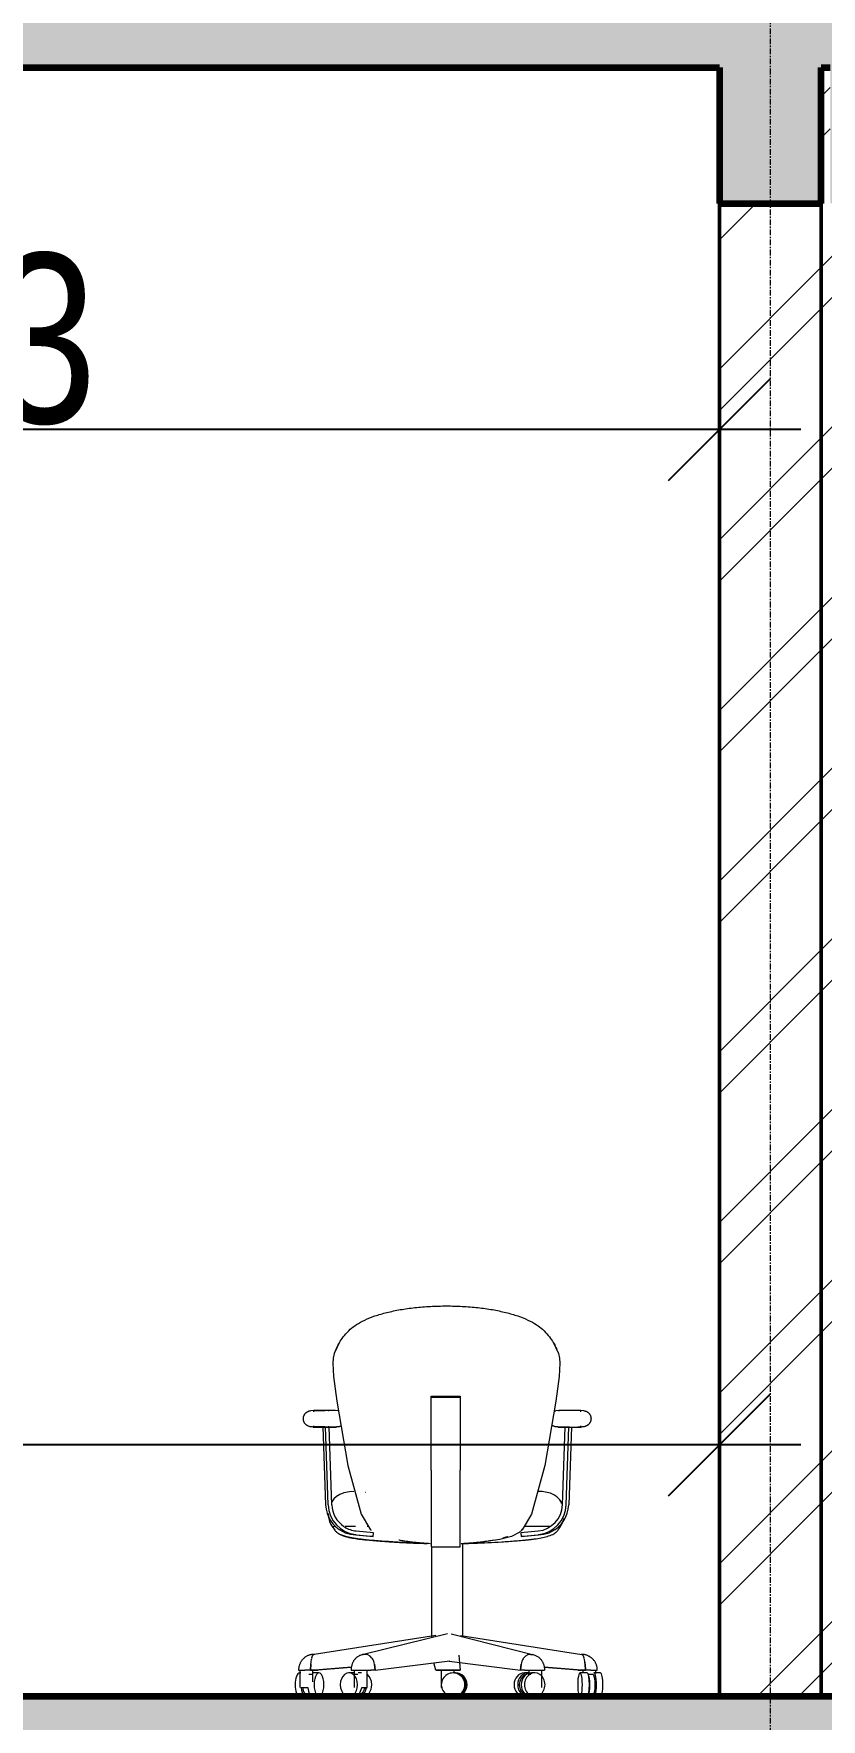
# Model space of a CAD drawing. Header units: millimetres. Extents: x -35190 to 411743, y -233114 to 23872.
# Drawn here: x 79703 to 81443, y -216586 to -212861 of the extents above; entities that cross this region are included whole.
import ezdxf

# ---------------------------------------------------------------- set-up
doc = ezdxf.new("R2010")
doc.units = ezdxf.units.MM
doc.linetypes.add('Centre', pattern=[31.75, 6.35, -4.7625, 15.875, -4.7625])
doc.linetypes.add('Grid Line', pattern=[22.225, 12.7, -3.175, 3.175, -3.175])
for name, color, linetype, lineweight in [('A-ANNO-DIMS', 211, 'Continuous', 9), ('A-DETL-GENF', 92, 'Continuous', 18), ('A-DETL-THIN', 151, 'Continuous', 18), ('A-FLOR-LEVL', 51, 'Continuous', 18), ('A-WALL', 113, 'Continuous', 18), ('A-WALL-PATT', 111, 'Continuous', 18), ('G-IMPT', 8, 'Continuous', 18), ('I-FURN', 30, 'Continuous', 18), ('S-GRID', 1, 'Continuous', 9)]:
    doc.layers.add(name, color=color, linetype=linetype, lineweight=lineweight)
doc.styles.add('Arial_3', font='arial.ttf', dxfattribs={"width": 0.8, "height": 375})
doc.dimstyles.new('main_4_5mm', dxfattribs={"dimscale": 304.8, "dimtxt": 382.597275, "dimasz": 0.738189, "dimexe": 0.590551, "dimexo": 0.0625, "dimgap": 0.024606, "dimtad": 1, "dimdec": 0, "dimzin": 0, "dimdsep": 46, "dimtxsty": 'Arial_3', "dimblk1": 'OBLIQUE', "dimblk2": 'OBLIQUE', "dimsah": 1, "dimcen": 0.09, "dimdle": 0.590551, "dimazin": 0, "dimtfac": 1, "dimtdec": 4, "dimtix": 1, "dimtmove": 0, "dimatfit": 3, "dimfxl": 0.590551, "dimfxlon": 1, "dimtvp": 1, "dimtolj": 1, "dimtzin": 0, "dimarcsym": 2})
pattern_1 = [(45, (95014.18, -213760.84), (-188.5854, 188.5854), []), (45, (95014.18, -213475.09), (-188.5854, 188.5854), [])]

# ---------------------------------------------------------------- blocks, each defined once
blk = doc.blocks.new('Steelcase Turnstone - A La Carte - Seating - Task Chair - Modified Round Back-554149-Section 3')
at = {"layer": 'G-IMPT'}
for p in [(-1237.6, 4568.9), (-1238.2, 4568.4)]:
    blk.add_line(p, (-1238.6, 4568), dxfattribs=at)
at = {"layer": 'G-IMPT', "flags": 128}
for points in [[(-1640.6, 4982.8), (-1652.1, 4958.1), (-1654.3, 4948), (-1655.2, 4936.8), (-1653.6, 4907.6), (-1646.4, 4853.1), (-1622.2, 4710.4), (-1592.4, 4603.3), (-1571.8, 4568.2), (-1570.3, 4568)], [(-1168.3, 4982.8), (-1156.8, 4958.1), (-1154.6, 4948), (-1153.7, 4936.8), (-1155.3, 4907.6), (-1162.5, 4853.1), (-1186.7, 4710.4), (-1216.5, 4603.3), (-1237.1, 4568.2), (-1243.9, 4562.4), (-1260.4, 4553.9), (-1286.1, 4546.7), (-1325.1, 4541.2), (-1346.8, 4539.2)]]:
    blk.add_lwpolyline(points, dxfattribs=at)
at = {"layer": 'G-IMPT'}
for points, knots in [([(-1616.7, 5011.6), (-1613, 5015.2), (-1603.9, 5022.3), (-1585.4, 5032.2), (-1562.8, 5041.2), (-1536.4, 5049), (-1506.7, 5055.3), (-1463.5, 5061.4), (-1416.3, 5063.8), (-1369.1, 5062.6), (-1334.6, 5059.8), (-1302.2, 5055.3), (-1272.5, 5049), (-1246.1, 5041.2), (-1223.5, 5032.2), (-1205, 5022.3), (-1195.9, 5015.2), (-1192.2, 5011.6)], [0, 0, 0, 0, 0.0625, 0.125, 0.1875, 0.25, 0.3125, 0.375, 0.5, 0.5625, 0.625, 0.6875, 0.75, 0.8125, 0.875, 0.9375, 1, 1, 1, 1]), ([(-1616.7, 5011.6), (-1613, 5015.2), (-1603.9, 5022.3), (-1585.4, 5032.2), (-1562.8, 5041.2), (-1536.4, 5049), (-1506.7, 5055.3), (-1474.3, 5059.8), (-1439.8, 5062.6), (-1404.5, 5063.5), (-1369.1, 5062.6), (-1334.6, 5059.8), (-1302.2, 5055.3), (-1272.5, 5049), (-1246.1, 5041.2), (-1215.9, 5029.2), (-1199.6, 5018.8), (-1192.2, 5011.6)], [0, 0, 0, 0, 0.0625, 0.125, 0.1875, 0.25, 0.3125, 0.375, 0.4375, 0.5, 0.5625, 0.625, 0.6875, 0.75, 0.8125, 0.875, 1, 1, 1, 1]), ([(-1649.4, 4963.8), (-1648.8, 4965.5), (-1647.6, 4968.9), (-1644.5, 4976), (-1639.3, 4985.4), (-1630.2, 4997.7), (-1621.7, 5006.8), (-1616.7, 5011.6)], [0.8333333, 0.8333333, 0.8333333, 0.8333333, 0.8541667, 0.875, 0.9166667, 0.9583333, 1, 1, 1, 1]), ([(-1440.3, 4537.8), (-1443, 4537.9), (-1450.1, 4538.3), (-1460.2, 4539), (-1468.3, 4539.8), (-1474.3, 4540.4), (-1478.6, 4540.9), (-1482.2, 4541.3), (-1485.1, 4541.7), (-1488.2, 4542.1), (-1492.2, 4542.6), (-1497.1, 4543.4), (-1502.8, 4544.3), (-1506.9, 4545.1), (-1509.1, 4545.5), (-1509.4, 4545.5)], [0.5433549, 0.5433549, 0.5433549, 0.5433549, 0.5535714, 0.5714286, 0.5892857, 0.6071429, 0.625, 0.6339286, 0.6428571, 0.6517857, 0.6607143, 0.6785714, 0.6964286, 0.7142857, 0.7177775, 0.7177775, 0.7177775, 0.7177775]), ([(-1440.3, 4537.8), (-1443, 4537.9), (-1450.1, 4538.3), (-1460.2, 4539), (-1468.3, 4539.8), (-1474.3, 4540.4), (-1478.6, 4540.9), (-1482.2, 4541.3), (-1485.1, 4541.7), (-1488.2, 4542.1), (-1492.2, 4542.6), (-1497.1, 4543.4), (-1502.8, 4544.3), (-1506.9, 4545.1), (-1509.1, 4545.5), (-1509.4, 4545.5)], [0.5433549, 0.5433549, 0.5433549, 0.5433549, 0.5535714, 0.5714286, 0.5892857, 0.6071429, 0.625, 0.6339286, 0.6428571, 0.6517857, 0.6607143, 0.6785714, 0.6964286, 0.7142857, 0.7177775, 0.7177775, 0.7177775, 0.7177775]), ([(-1300.5, 4545.3), (-1302.4, 4545), (-1306.1, 4544.3), (-1311.8, 4543.4), (-1316.8, 4542.6), (-1320.7, 4542.1), (-1323.8, 4541.7), (-1326.8, 4541.3), (-1330.3, 4540.9), (-1334.6, 4540.4), (-1340.6, 4539.8), (-1348.7, 4539), (-1359.5, 4538.2), (-1367.7, 4537.8), (-1371.4, 4537.6)], [0.2857143, 0.2857143, 0.2857143, 0.2857143, 0.3035714, 0.3214286, 0.3392857, 0.3482143, 0.3571429, 0.3660714, 0.375, 0.3928571, 0.4107143, 0.4285714, 0.4464286, 0.4601482, 0.4601482, 0.4601482, 0.4601482]), ([(-1300.5, 4545.3), (-1302.4, 4545), (-1306.1, 4544.3), (-1311.8, 4543.4), (-1316.8, 4542.6), (-1320.7, 4542.1), (-1323.8, 4541.7), (-1326.8, 4541.3), (-1330.3, 4540.9), (-1334.6, 4540.4), (-1340.6, 4539.8), (-1348.7, 4539), (-1359.5, 4538.2), (-1367.7, 4537.8), (-1371.4, 4537.6)], [0.2857143, 0.2857143, 0.2857143, 0.2857143, 0.3035714, 0.3214286, 0.3392857, 0.3482143, 0.3571429, 0.3660714, 0.375, 0.3928571, 0.4107143, 0.4285714, 0.4464286, 0.4601482, 0.4601482, 0.4601482, 0.4601482]), ([(-1268.6, 4553.2), (-1269.3, 4553), (-1273, 4551.8), (-1276.8, 4550.8), (-1280, 4549.9)], [0.16905455, 0.16905455, 0.16905455, 0.16905455, 0.17857143, 0.21428571, 0.21428571, 0.21428571, 0.21428571]), ([(-1268.6, 4553.2), (-1269.3, 4553), (-1273, 4551.8), (-1276.8, 4550.8), (-1280, 4549.9)], [0.16905455, 0.16905455, 0.16905455, 0.16905455, 0.17857143, 0.21428571, 0.21428571, 0.21428571, 0.21428571])]:
    blk.add_open_spline(points, degree=3, knots=knots, dxfattribs=at)
for points in [[(-1649.4, 4963.8), (-1648.3, 4967.2), (-1645.6, 4974.1), (-1639.3, 4985.4), (-1630.2, 4997.7), (-1621.7, 5006.8), (-1616.7, 5011.6)], [(-1192.2, 5011.6), (-1187.2, 5006.8), (-1178.8, 4997.7), (-1169.6, 4985.4), (-1163.4, 4974.1), (-1160.6, 4967.2), (-1159.5, 4963.8)], [(-1192.2, 5011.6), (-1187.2, 5006.8), (-1178.8, 4997.7), (-1169.6, 4985.4), (-1163.4, 4974.1), (-1160.6, 4967.2), (-1159.5, 4963.8)], [(-1236.7, 4570), (-1237.3, 4569.2), (-1238, 4568.5), (-1238.6, 4568)], [(-1237, 4569.6), (-1237.5, 4569), (-1238.1, 4568.4), (-1238.6, 4568)]]:
    blk.add_open_spline(points, degree=3, dxfattribs=at)
blk = doc.blocks.new('Steelcase Turnstone - A La Carte - Seating - Task Chair - Seat-554147-Section 3')
at = {"layer": 'G-IMPT'}
blk.add_line((-1583.7, 4651.5), (-1583.1, 4651.5), dxfattribs=at)
at = {"layer": 'G-IMPT', "flags": 128}
for points in [[(-1608.6, 4652.9), (-1618.8, 4652.5), (-1631, 4650.3), (-1640.2, 4646.8), (-1647.3, 4642.3), (-1653.3, 4636.6), (-1657.7, 4630.4)], [(-1147.9, 4623.8), (-1149.3, 4627.2), (-1154.1, 4634.8), (-1160.1, 4641), (-1166.8, 4645.7), (-1174.4, 4649.2), (-1193.1, 4652.8), (-1200.6, 4652.8)], [(-1665.3, 4604.2), (-1664.6, 4595.4), (-1662.4, 4586.9), (-1659.5, 4580.3), (-1655.3, 4573.9), (-1655.1, 4573.6)], [(-1153.8, 4573.6), (-1148.3, 4582.5), (-1145, 4591.8), (-1144.7, 4593.7)], [(-1655.3, 4574.2), (-1655.2, 4574), (-1654, 4572), (-1651.2, 4567.9)], [(-1653.6, 4572.8), (-1653.6, 4572.8), (-1654, 4572.9), (-1654.7, 4573.2)]]:
    blk.add_lwpolyline(points, dxfattribs=at)
at = {"layer": 'G-IMPT'}
for points, knots in [([(-1649, 4575.5), (-1649.3, 4575.5), (-1651.2, 4575.5), (-1653.4, 4575.4), (-1654.9, 4575.1), (-1655.4, 4574.6), (-1655.4, 4574), (-1655, 4573.5), (-1654.7, 4573.2), (-1654.7, 4573.2), (-1654.6, 4573.2)], [0.4472916, 0.4472916, 0.4472916, 0.4472916, 0.4615385, 0.5384615, 0.5769231, 0.6153846, 0.6538462, 0.6923077, 0.7307692, 0.7692308, 0.7692308, 0.7692308, 0.7692308]), ([(-1642.2, 4559.6), (-1642.3, 4559.7), (-1642.5, 4559.9), (-1642.9, 4560.1), (-1643.2, 4560.3), (-1643.8, 4560.7), (-1644.3, 4561.1), (-1644.7, 4561.4)], [0, 0, 0, 0, 0.125, 0.25, 0.375, 0.5, 1, 1, 1, 1]), ([(-1446.9, 4538.3), (-1448.1, 4538.3), (-1454.3, 4538.5), (-1465.6, 4538.8), (-1480.9, 4539.4), (-1496.2, 4540.1), (-1508.9, 4540.8), (-1519.2, 4541.4), (-1526.8, 4541.9), (-1534.6, 4542.4), (-1545.6, 4543.1), (-1559.5, 4544.1), (-1572.5, 4545.3), (-1581.7, 4546.2), (-1587.8, 4546.9), (-1593.1, 4547.5), (-1599.3, 4548.3), (-1605.7, 4549.2), (-1610.8, 4550.1), (-1614.5, 4550.8), (-1617.2, 4551.3), (-1619.6, 4551.8), (-1622.3, 4552.4), (-1625.1, 4553.1), (-1627.4, 4553.7), (-1629.4, 4554.3), (-1631, 4554.8), (-1632.6, 4555.3), (-1634.7, 4556.1), (-1637.2, 4557.1), (-1639.9, 4558.3), (-1641.5, 4559.2), (-1642.2, 4559.6)], [0.1157042, 0.1157042, 0.1157042, 0.1157042, 0.125, 0.1666667, 0.2083333, 0.25, 0.2916667, 0.3125, 0.3333333, 0.3541667, 0.375, 0.4166667, 0.4583333, 0.4791667, 0.5, 0.5208333, 0.5416667, 0.5833333, 0.625, 0.6458333, 0.6666667, 0.6875, 0.7083333, 0.75, 0.7916667, 0.8125, 0.8333333, 0.8541667, 0.875, 0.9166667, 0.9583333, 1, 1, 1, 1]), ([(-1641.7, 4559.6), (-1640.9, 4559.2), (-1639.2, 4558.3), (-1636.6, 4557.1), (-1634.3, 4556.1), (-1632.3, 4555.4), (-1630.8, 4554.8), (-1629.3, 4554.4), (-1627.5, 4553.8), (-1625.2, 4553.2), (-1622.4, 4552.5), (-1619.7, 4551.8), (-1617.2, 4551.3), (-1614.5, 4550.7), (-1610.9, 4550), (-1605.8, 4549.2), (-1599.5, 4548.2), (-1593.2, 4547.5), (-1587.8, 4546.9), (-1581.6, 4546.3), (-1572.3, 4545.4), (-1559.2, 4544.2), (-1545.4, 4543.2), (-1534.5, 4542.4), (-1526.8, 4541.9), (-1519.2, 4541.4), (-1509, 4540.8), (-1496.3, 4540.1), (-1480.9, 4539.4), (-1465.6, 4538.8), (-1454.3, 4538.5), (-1448.1, 4538.3), (-1447, 4538.3)], [0, 0, 0, 0, 0.0416667, 0.0833333, 0.125, 0.1458333, 0.1666667, 0.1875, 0.2083333, 0.25, 0.2916667, 0.3125, 0.3333333, 0.3541667, 0.375, 0.4166667, 0.4583333, 0.4791667, 0.5, 0.5208333, 0.5416667, 0.5833333, 0.625, 0.6458333, 0.6666667, 0.6875, 0.7083333, 0.75, 0.7916667, 0.8333333, 0.875, 0.8842665, 0.8842665, 0.8842665, 0.8842665]), ([(-1605, 4575.4), (-1606.2, 4575.4), (-1611.5, 4575.4), (-1620.2, 4575.5), (-1626.2, 4575.5), (-1629.1, 4575.5)], [0.0554914, 0.0554914, 0.0554914, 0.0554914, 0.0769231, 0.1538462, 0.2307692, 0.2307692, 0.2307692, 0.2307692]), ([(-1367.6, 4538.2), (-1359.5, 4538.3), (-1341.1, 4538.8), (-1312.8, 4540.1), (-1287.2, 4541.6), (-1266.9, 4542.9), (-1251.6, 4544), (-1239, 4545.1), (-1228.8, 4546.1), (-1221.2, 4546.8), (-1213.6, 4547.7), (-1203.5, 4549), (-1191.4, 4551.1), (-1178.2, 4554.6), (-1170.3, 4557.8), (-1166.7, 4559.7)], [0.1505805, 0.1505805, 0.1505805, 0.1505805, 0.25, 0.375, 0.5, 0.5625, 0.625, 0.6875, 0.71875, 0.75, 0.78125, 0.8125, 0.875, 0.9375, 1, 1, 1, 1]), ([(-1213.6, 4575.4), (-1215.4, 4575.4), (-1218.9, 4575.4), (-1224.2, 4575.4), (-1228.3, 4575.4), (-1230.7, 4575.4), (-1231.3, 4575.4)], [0, 0, 0, 0, 0.1666667, 0.3333333, 0.5, 0.5560851, 0.5560851, 0.5560851, 0.5560851]), ([(-1176.2, 4575.5), (-1179, 4575.5), (-1185.4, 4575.5), (-1197.6, 4575.4), (-1207.8, 4575.4), (-1213.6, 4575.4)], [0.7398378, 0.7398378, 0.7398378, 0.7398378, 0.8181818, 0.9090909, 1, 1, 1, 1])]:
    blk.add_open_spline(points, degree=3, knots=knots, dxfattribs=at)
for points in [[(-1654.2, 4572.5), (-1654.1, 4572.2), (-1653.5, 4571.3), (-1652, 4568.9), (-1649.4, 4565.7), (-1646.5, 4562.9), (-1644.7, 4561.4)], [(-1644.7, 4561.4), (-1644.2, 4561.1), (-1643.2, 4560.5), (-1642.2, 4559.9), (-1641.7, 4559.6)], [(-1577.4, 4575.4), (-1578, 4575.4), (-1578.7, 4575.4), (-1579.4, 4575.4)], [(-1166.7, 4559.7), (-1164.1, 4561.5), (-1160, 4564.9), (-1156.8, 4568.9), (-1155.2, 4571.8), (-1154.7, 4572.6), (-1154.5, 4572.8)], [(-1154.2, 4573.2), (-1154.1, 4573.2), (-1153.8, 4573.5), (-1153.4, 4574.2), (-1153.6, 4574.9), (-1154.6, 4575.3), (-1155.8, 4575.4), (-1156.5, 4575.4)]]:
    blk.add_open_spline(points, degree=3, dxfattribs=at)
blk = doc.blocks.new('Steelcase Turnstone - A La Carte - Seating - Task Chair - Modified Round Back-554156-Section 3')
at = {"layer": 'I-FURN'}
for p, q in [((-1437.9, 4861.9), (-1437.9, 4863.8)), ((-1437.9, 4863.8), (-1373.7, 4863.8)), ((-1437.9, 4756.3), (-1437.9, 4861.9)), ((-1437.9, 4861.9), (-1373.7, 4861.9)), ((-1373.7, 4863.8), (-1373.7, 4861.9)), ((-1373.7, 4861.9), (-1373.7, 4756.3)), ((-1697.7, 4832.3), (-1704.4, 4831.7)), ((-1697.7, 4832.3), (-1672.9, 4832.3)), ((-1697.7, 4832.3), (-1697.7, 4829.4)), ((-1672.9, 4832.3), (-1697.7, 4832.3)), ((-1649.4, 4832.3), (-1672.9, 4832.3)), ((-1665.4, 4832.3), (-1664.3, 4832.3)), ((-1649.5, 4832.3), (-1649.4, 4832.3)), ((-1643.2, 4831.7), (-1649.4, 4832.3)), ((-1155.9, 4832.3), (-1162.6, 4831.7)), ((-1155.8, 4832.3), (-1155.9, 4832.3)), ((-1155.9, 4832.3), (-1155.9, 4831)), ((-1132.5, 4832.3), (-1155.9, 4832.3)), ((-1141.1, 4832.3), (-1142.2, 4832.3)), ((-1107.6, 4832.3), (-1132.5, 4832.3)), ((-1107.6, 4832.3), (-1132.5, 4832.3)), ((-1100.9, 4831.7), (-1107.6, 4832.3)), ((-1107.6, 4829.4), (-1107.6, 4832.3)), ((-1697.7, 4798), (-1697.7, 4795.7)), ((-1672.9, 4795.7), (-1697.7, 4795.7)), ((-1697.7, 4795.7), (-1672.9, 4795.7)), ((-1677.3, 4795.7), (-1671.3, 4623.5)), ((-1672.9, 4795.7), (-1649.4, 4795.7)), ((-1665.6, 4623.5), (-1671.6, 4795.7)), ((-1664.3, 4795.7), (-1665.4, 4795.7)), ((-1657.5, 4623.8), (-1663.5, 4795.7)), ((-1649.4, 4795.7), (-1649.5, 4795.7)), ((-1649.4, 4795.7), (-1649.4, 4796.7)), ((-1155.9, 4796.7), (-1155.9, 4795.7)), ((-1155.9, 4795.7), (-1155.8, 4795.7)), ((-1155.9, 4795.7), (-1132.5, 4795.7)), ((-1147.9, 4623.8), (-1141.9, 4795.7)), ((-1142.2, 4795.7), (-1141.1, 4795.7)), ((-1139.8, 4623.5), (-1133.8, 4795.7)), ((-1128.1, 4795.7), (-1134.1, 4623.5)), ((-1110.1, 4795.7), (-1107.6, 4795.7)), ((-1110.1, 4795.7), (-1107.6, 4795.7)), ((-1107.6, 4795.7), (-1107.6, 4798)), ((-1437.9, 4699.9), (-1437.9, 4756.3)), ((-1373.7, 4756.3), (-1373.7, 4699.9)), ((-1437.9, 4699.9), (-1437.9, 4584)), ((-1373.7, 4584), (-1373.7, 4699.9)), ((-1437.9, 4584), (-1437.9, 4530.5)), ((-1373.7, 4530.5), (-1373.7, 4584)), ((-1572, 4553.7), (-1610.2, 4557.7)), ((-1604.5, 4557.7), (-1566.3, 4553.7)), ((-1565.5, 4561.8), (-1603.7, 4565.8)), ((-1566.3, 4553.7), (-1572, 4553.7)), ((-1566.3, 4553.7), (-1565.5, 4561.8)), ((-1201.7, 4565.8), (-1239.9, 4561.8)), ((-1239.9, 4561.8), (-1239, 4553.7)), ((-1239, 4553.7), (-1200.8, 4557.7)), ((-1233.3, 4553.7), (-1239, 4553.7)), ((-1195.1, 4557.7), (-1233.3, 4553.7)), ((-1437.9, 4530.5), (-1373.7, 4530.5)), ((-1437, 4530.5), (-1437, 4330)), ((-1368.2, 4332.2), (-1368.2, 4538.3)), ((-1428.1, 4335.1), (-1696.9, 4293.2)), ((-1402.2, 4338.7), (-1587.9, 4292.7)), ((-1394, 4338.6), (-1214.5, 4292.7)), ((-1372.6, 4334.6), (-1105.2, 4293.2)), ((-1377.1, 4291.3), (-1375.3, 4273.4)), ((-1731, 4258.2), (-1717.1, 4258.2)), ((-1726.4, 4252.1), (-1728.1, 4252.1)), ((-1728, 4258.2), (-1728, 4219.8)), ((-1705, 4258.2), (-1717.1, 4258.2)), ((-1702, 4248.9), (-1708.2, 4248.9)), ((-1705, 4258.2), (-1704.3, 4271.6)), ((-1704.3, 4271.6), (-1705, 4258.2)), ((-1705, 4258.2), (-1614, 4265.3)), ((-1688, 4258.2), (-1705, 4258.2)), ((-1705, 4258.2), (-1688, 4258.2)), ((-1686, 4252.1), (-1700.5, 4252.1)), ((-1699.5, 4232.8), (-1699.5, 4258.2)), ((-1614.2, 4264), (-1688, 4258.2)), ((-1610, 4252.1), (-1619.8, 4252.1)), ((-1614.9, 4258.2), (-1571.5, 4258.2)), ((-1600.4, 4248.9), (-1608.6, 4248.9)), ((-1608.2, 4258.2), (-1608.2, 4219.8)), ((-1591.7, 4252.1), (-1599.4, 4252.1)), ((-1579.7, 4219.8), (-1579.7, 4258.2)), ((-1562, 4258.2), (-1571.5, 4258.2)), ((-1562, 4258.2), (-1563.6, 4271.6)), ((-1563.6, 4271.6), (-1562, 4258.2)), ((-1562, 4258.2), (-1396.9, 4278.6)), ((-1428, 4258.2), (-1432.1, 4274.2)), ((-1373.8, 4258.2), (-1428, 4258.2)), ((-1428, 4258.2), (-1373.8, 4258.2)), ((-1415.7, 4258.2), (-1415.7, 4219.8)), ((-1398.4, 4278.4), (-1240.7, 4258.2)), ((-1387.9, 4252.1), (-1389.7, 4252.1)), ((-1387.2, 4251.8), (-1387.2, 4258.2)), ((-1384.5, 4252.1), (-1386.1, 4252.1)), ((-1375.5, 4275.4), (-1373.8, 4258.2)), ((-1239, 4271.6), (-1240.7, 4258.2)), ((-1240.7, 4258.2), (-1239, 4271.6)), ((-1231.2, 4258.2), (-1240.7, 4258.2)), ((-1224.2, 4252.1), (-1232.1, 4252.1)), ((-1231.2, 4258.2), (-1187.6, 4258.2)), ((-1217.5, 4248.9), (-1223.4, 4248.9)), ((-1221.9, 4258.2), (-1221.9, 4251)), ((-1209.2, 4252.1), (-1216.4, 4252.1)), ((-1193.4, 4219.8), (-1193.4, 4258.2)), ((-1188.6, 4265.3), (-1097.3, 4258.2)), ((-1113.9, 4258.2), (-1188.4, 4264)), ((-1097.3, 4258.2), (-1113.9, 4258.2)), ((-1113.9, 4258.2), (-1097.3, 4258.2)), ((-1093.5, 4252.1), (-1109.1, 4252.1)), ((-1102.9, 4258.2), (-1102.9, 4251.8)), ((-1097.9, 4271.6), (-1097.3, 4258.2)), ((-1097.3, 4258.2), (-1097.9, 4271.6)), ((-1085.1, 4258.2), (-1097.3, 4258.2)), ((-1080.1, 4248.9), (-1091.9, 4248.9)), ((-1085.1, 4258.2), (-1071.1, 4258.2)), ((-1063.8, 4252.1), (-1078, 4252.1)), ((-1074.4, 4250.8), (-1074.4, 4258.2)), ((-1726.4, 4219.8), (-1709.7, 4219.8)), ((-1591.8, 4219.8), (-1579.7, 4219.8)), ((-1415.7, 4219.8), (-1415.2, 4219.8)), ((-1713, 4203.2), (-1702, 4203.2)), ((-1608.6, 4203.2), (-1600.4, 4203.2)), ((-1223.4, 4203.2), (-1217.5, 4203.2)), ((-1091.9, 4203.2), (-1080.1, 4203.2))]:
    blk.add_line(p, q, dxfattribs=at)
at = {"layer": 'I-FURN', "flags": 128}
for points in [[(-1709.7, 4797.8), (-1710.4, 4798.1), (-1711, 4798.4), (-1711.6, 4798.7), (-1712.2, 4799.1), (-1712.8, 4799.5), (-1713.4, 4799.9), (-1713.9, 4800.3), (-1714.5, 4800.8), (-1715, 4801.2), (-1715.5, 4801.7), (-1716, 4802.2), (-1716.5, 4802.8), (-1716.9, 4803.3), (-1717.3, 4803.9), (-1717.7, 4804.5), (-1718.1, 4805.1), (-1718.4, 4805.7), (-1718.8, 4806.3), (-1719.1, 4807), (-1719.3, 4807.6), (-1719.6, 4808.3), (-1719.8, 4809), (-1720, 4809.6), (-1720.1, 4810.3), (-1720.3, 4811), (-1720.4, 4811.7), (-1720.5, 4812.4), (-1720.5, 4813.1), (-1720.5, 4813.8), (-1720.5, 4814.5), (-1720.5, 4815.2), (-1720.4, 4815.9), (-1720.4, 4816.6), (-1720.2, 4817.3), (-1720.1, 4818), (-1719.9, 4818.7), (-1719.7, 4819.4), (-1719.5, 4820.1), (-1719.2, 4820.7), (-1719, 4821.4), (-1718.7, 4822), (-1718.3, 4822.6), (-1718, 4823.2), (-1717.6, 4823.8), (-1717.2, 4824.4), (-1716.8, 4825), (-1716.3, 4825.5), (-1715.9, 4826.1), (-1715.4, 4826.6), (-1714.9, 4827.1), (-1714.3, 4827.5), (-1713.8, 4828), (-1713.2, 4828.4), (-1712.6, 4828.8), (-1712, 4829.2), (-1711.4, 4829.5), (-1710.8, 4829.9), (-1710.2, 4830.2), (-1709.5, 4830.4), (-1708.9, 4830.7), (-1708.2, 4830.9), (-1707.5, 4831.1), (-1706.8, 4831.3), (-1706.1, 4831.4), (-1705.4, 4831.5), (-1704.7, 4831.6), (-1704.4, 4831.7)], [(-1166.4, 4830.9), (-1165.7, 4831.1), (-1165, 4831.3), (-1164.3, 4831.4), (-1163.7, 4831.5), (-1163, 4831.6), (-1162.6, 4831.7)], [(-1100.9, 4831.7), (-1100.2, 4831.6), (-1099.5, 4831.5), (-1098.8, 4831.4), (-1098.2, 4831.2), (-1097.5, 4831), (-1096.8, 4830.8), (-1096.1, 4830.6), (-1095.5, 4830.3), (-1094.8, 4830), (-1094.2, 4829.7), (-1093.6, 4829.3), (-1093, 4829), (-1092.4, 4828.6), (-1091.8, 4828.2), (-1091.3, 4827.7), (-1090.7, 4827.3), (-1090.2, 4826.8), (-1089.7, 4826.3), (-1089.2, 4825.8), (-1088.8, 4825.2), (-1088.3, 4824.7), (-1087.9, 4824.1), (-1087.5, 4823.5), (-1087.2, 4822.9), (-1086.8, 4822.3), (-1086.5, 4821.7), (-1086.2, 4821), (-1086, 4820.4), (-1085.7, 4819.7), (-1085.5, 4819), (-1085.3, 4818.3), (-1085.2, 4817.6), (-1085.1, 4816.9), (-1085, 4816.3), (-1084.9, 4815.5), (-1084.8, 4814.8), (-1084.8, 4814.1), (-1084.8, 4813.4), (-1084.9, 4812.7), (-1084.9, 4812), (-1085, 4811.3), (-1085.2, 4810.6), (-1085.3, 4809.9), (-1085.5, 4809.3), (-1085.7, 4808.6), (-1085.9, 4807.9), (-1086.2, 4807.3), (-1086.5, 4806.6), (-1086.8, 4806), (-1087.1, 4805.4), (-1087.5, 4804.7), (-1087.9, 4804.2), (-1088.3, 4803.6), (-1088.7, 4803), (-1089.2, 4802.5), (-1089.6, 4802), (-1090.1, 4801.5), (-1090.6, 4801), (-1091.2, 4800.5), (-1091.7, 4800.1), (-1092.3, 4799.6), (-1092.9, 4799.3), (-1093.5, 4798.9), (-1094.1, 4798.5), (-1094.7, 4798.2), (-1095.4, 4797.9), (-1095.6, 4797.8)], [(-1699, 4795.6), (-1700.1, 4795.7), (-1701.2, 4795.7), (-1702.3, 4795.8), (-1703.4, 4796), (-1704.5, 4796.2), (-1705.6, 4796.4), (-1706.7, 4796.7), (-1707.7, 4797), (-1708.8, 4797.4), (-1709.7, 4797.8)], [(-1691.6, 4795.6), (-1693, 4795.6), (-1695.2, 4795.6), (-1696.9, 4795.6), (-1698.1, 4795.6), (-1698.8, 4795.6), (-1699, 4795.6)], [(-1699, 4795.6), (-1698.7, 4795.6), (-1698, 4795.6), (-1696.7, 4795.6), (-1694.9, 4795.6), (-1692.6, 4795.6), (-1689.8, 4795.6), (-1686.6, 4795.6), (-1682.8, 4795.6), (-1678.5, 4795.6), (-1674.1, 4795.6)], [(-1674.1, 4795.6), (-1673.9, 4795.6), (-1673.6, 4795.6), (-1673.4, 4795.6), (-1673.1, 4795.6), (-1672.8, 4795.6), (-1672.5, 4795.6), (-1672.1, 4795.6), (-1671.8, 4795.6), (-1671.4, 4795.6), (-1671.1, 4795.6), (-1670.7, 4795.6), (-1670.3, 4795.6), (-1669.8, 4795.6), (-1669.4, 4795.6), (-1669, 4795.6), (-1668.5, 4795.6), (-1668, 4795.6), (-1667.5, 4795.6), (-1667.1, 4795.6), (-1666.6, 4795.6), (-1666.1, 4795.6), (-1665.5, 4795.6), (-1665, 4795.6), (-1664.5, 4795.6), (-1664, 4795.6), (-1663.4, 4795.6), (-1662.9, 4795.6), (-1662.4, 4795.6), (-1661.8, 4795.6), (-1661.3, 4795.6), (-1660.7, 4795.6), (-1660.2, 4795.6), (-1659.7, 4795.6), (-1659.1, 4795.6), (-1658.6, 4795.6), (-1658.1, 4795.6), (-1657.6, 4795.6), (-1657.1, 4795.6), (-1656.6, 4795.6), (-1656.1, 4795.6), (-1655.6, 4795.6), (-1655.1, 4795.6), (-1654.6, 4795.6), (-1654.2, 4795.6), (-1653.7, 4795.6), (-1653.3, 4795.6), (-1652.9, 4795.6), (-1652.5, 4795.6), (-1652.1, 4795.6), (-1651.7, 4795.6), (-1651.4, 4795.6), (-1651, 4795.6), (-1650.7, 4795.6), (-1650.4, 4795.6), (-1650.1, 4795.6), (-1649.8, 4795.6), (-1649.6, 4795.6), (-1649.4, 4795.6), (-1649.2, 4795.6), (-1649, 4795.6), (-1648.8, 4795.6), (-1648.6, 4795.6), (-1648.5, 4795.6), (-1648.4, 4795.6), (-1648.3, 4795.6), (-1648.2, 4795.6), (-1648.2, 4795.6), (-1648.2, 4795.6), (-1648.2, 4795.6)], [(-1665.2, 4795.6), (-1657.3, 4795.6), (-1648.3, 4795.6)], [(-1648.2, 4795.6), (-1648.2, 4795.6), (-1648.2, 4795.6), (-1648.3, 4795.6), (-1648.3, 4795.6)], [(-1637.4, 4797.8), (-1638.5, 4797.4), (-1639.5, 4797), (-1640.6, 4796.7), (-1641.7, 4796.4), (-1642.7, 4796.2), (-1643.8, 4796), (-1644.9, 4795.8), (-1646, 4795.7), (-1647.2, 4795.7), (-1648.2, 4795.6)], [(-1167.9, 4797.8), (-1168.6, 4798.1), (-1169.2, 4798.4), (-1169.8, 4798.7), (-1170.4, 4799.1), (-1171, 4799.5)], [(-1157.2, 4795.6), (-1158.3, 4795.7), (-1159.4, 4795.7), (-1160.5, 4795.8), (-1161.6, 4796), (-1162.7, 4796.2), (-1163.8, 4796.4), (-1164.9, 4796.7), (-1165.9, 4797), (-1167, 4797.4), (-1167.9, 4797.8)], [(-1157.1, 4795.6), (-1157.1, 4795.6), (-1157.2, 4795.6), (-1157.2, 4795.6)], [(-1157.2, 4795.6), (-1157.2, 4795.6), (-1157.1, 4795.6), (-1157.1, 4795.6), (-1157, 4795.6), (-1156.9, 4795.6), (-1156.8, 4795.6), (-1156.7, 4795.6), (-1156.5, 4795.6), (-1156.3, 4795.6), (-1156.1, 4795.6), (-1155.9, 4795.6), (-1155.7, 4795.6), (-1155.4, 4795.6), (-1155.1, 4795.6), (-1154.8, 4795.6), (-1154.5, 4795.6), (-1154.2, 4795.6), (-1153.8, 4795.6), (-1153.5, 4795.6), (-1153.1, 4795.6), (-1152.7, 4795.6), (-1152.3, 4795.6), (-1151.9, 4795.6), (-1151.4, 4795.6), (-1151, 4795.6), (-1150.5, 4795.6), (-1150.1, 4795.6), (-1149.6, 4795.6), (-1149.1, 4795.6), (-1148.6, 4795.6), (-1148.1, 4795.6), (-1147.6, 4795.6), (-1147.1, 4795.6), (-1146.5, 4795.6), (-1146, 4795.6), (-1145.5, 4795.6), (-1144.9, 4795.6), (-1144.4, 4795.6), (-1143.9, 4795.6), (-1143.3, 4795.6), (-1142.8, 4795.6), (-1142.2, 4795.6), (-1141.7, 4795.6), (-1141.2, 4795.6), (-1140.7, 4795.6), (-1140.1, 4795.6), (-1139.6, 4795.6), (-1139.1, 4795.6), (-1138.6, 4795.6), (-1138.1, 4795.6), (-1137.6, 4795.6), (-1137.1, 4795.6), (-1136.7, 4795.6), (-1136.2, 4795.6), (-1135.8, 4795.6), (-1135.4, 4795.6), (-1134.9, 4795.6), (-1134.5, 4795.6), (-1134.2, 4795.6), (-1133.8, 4795.6), (-1133.4, 4795.6), (-1133.1, 4795.6), (-1132.8, 4795.6), (-1132.5, 4795.6), (-1132.2, 4795.6), (-1131.9, 4795.6), (-1131.7, 4795.6), (-1131.4, 4795.6), (-1131.3, 4795.6)], [(-1157.1, 4795.6), (-1145.8, 4795.6), (-1141, 4795.6)], [(-1131.3, 4795.6), (-1126.6, 4795.6), (-1122.4, 4795.6), (-1118.6, 4795.6), (-1115.4, 4795.6), (-1112.6, 4795.6), (-1110.4, 4795.6), (-1108.6, 4795.6), (-1107.4, 4795.6), (-1106.6, 4795.6), (-1106.4, 4795.6)], [(-1106.4, 4795.6), (-1106.6, 4795.6), (-1107.4, 4795.6), (-1108.7, 4795.6), (-1110.5, 4795.6), (-1112.7, 4795.6), (-1113.8, 4795.6)], [(-1095.6, 4797.8), (-1096.7, 4797.4), (-1097.7, 4797), (-1098.8, 4796.7), (-1099.9, 4796.4), (-1101, 4796.2), (-1102, 4796), (-1103.2, 4795.8), (-1104.3, 4795.7), (-1105.4, 4795.7), (-1106.4, 4795.6)], [(-1696.5, 4293.2), (-1697.9, 4293.2), (-1699.4, 4293.1), (-1700.8, 4292.9), (-1702.2, 4292.7), (-1703.6, 4292.5), (-1705, 4292.1), (-1706.4, 4291.8), (-1707.7, 4291.3), (-1709.1, 4290.8), (-1710.4, 4290.3), (-1711.7, 4289.7), (-1712.9, 4289), (-1714.2, 4288.3), (-1715.4, 4287.5), (-1716.5, 4286.7), (-1717.6, 4285.9), (-1718.7, 4285), (-1719.8, 4284.1), (-1720.8, 4283.1), (-1721.7, 4282.1), (-1722.7, 4281.1), (-1723.5, 4280), (-1724.4, 4278.9), (-1725.2, 4277.8), (-1725.9, 4276.6), (-1726.6, 4275.4), (-1727.2, 4274.2), (-1727.8, 4273), (-1728.4, 4271.7), (-1728.9, 4270.5), (-1729.3, 4269.2), (-1729.7, 4267.9), (-1730.1, 4266.6), (-1730.3, 4265.3), (-1730.6, 4263.9), (-1730.8, 4262.6), (-1730.9, 4261.2), (-1731, 4259.9), (-1731.1, 4258.5), (-1731.1, 4258.2)], [(-1583.9, 4293.2), (-1585.8, 4293.2), (-1587.7, 4293), (-1589.6, 4292.6), (-1591.5, 4292.2), (-1593.2, 4291.7), (-1594.9, 4291), (-1596.6, 4290.3), (-1598.1, 4289.5), (-1599.5, 4288.6), (-1600.9, 4287.7), (-1602.1, 4286.8), (-1603.3, 4285.8), (-1604.4, 4284.8), (-1605.4, 4283.8), (-1606.3, 4282.7), (-1607.2, 4281.7), (-1608, 4280.7), (-1608.7, 4279.6), (-1609.4, 4278.6), (-1610, 4277.5), (-1610.6, 4276.5), (-1611.1, 4275.5), (-1611.6, 4274.4), (-1612, 4273.4), (-1612.4, 4272.4), (-1612.8, 4271.4), (-1613.1, 4270.4), (-1613.4, 4269.4), (-1613.7, 4268.4), (-1613.9, 4267.4), (-1614.1, 4266.4), (-1614.3, 4265.4), (-1614.5, 4264.4), (-1614.6, 4263.4), (-1614.7, 4262.4), (-1614.8, 4261.4), (-1614.9, 4260.4), (-1614.9, 4259.4), (-1615, 4258.4), (-1615, 4258.2)], [(-1218.7, 4293.2), (-1216.7, 4293.2), (-1214.8, 4293), (-1212.9, 4292.6), (-1211, 4292.2), (-1209.2, 4291.6), (-1207.5, 4291), (-1205.9, 4290.2), (-1204.4, 4289.4), (-1202.9, 4288.6), (-1201.6, 4287.6), (-1200.3, 4286.7), (-1199.2, 4285.7), (-1198.1, 4284.7), (-1197.1, 4283.7), (-1196.2, 4282.6), (-1195.3, 4281.6), (-1194.5, 4280.6), (-1193.8, 4279.5), (-1193.1, 4278.5), (-1192.5, 4277.4), (-1192, 4276.4), (-1191.4, 4275.4), (-1191, 4274.4), (-1190.5, 4273.3), (-1190.1, 4272.3), (-1189.8, 4271.3), (-1189.4, 4270.3), (-1189.1, 4269.3), (-1188.9, 4268.3), (-1188.6, 4267.3), (-1188.4, 4266.3), (-1188.2, 4265.3), (-1188.1, 4264.3), (-1187.9, 4263.3), (-1187.8, 4262.4), (-1187.7, 4261.4), (-1187.7, 4260.4), (-1187.6, 4259.4), (-1187.6, 4258.4), (-1187.6, 4258.2)], [(-1071, 4258.2), (-1071, 4259.5), (-1071.1, 4260.9), (-1071.2, 4262.2), (-1071.4, 4263.6), (-1071.6, 4264.9), (-1071.9, 4266.2), (-1072.2, 4267.5), (-1072.6, 4268.8), (-1073.1, 4270.1), (-1073.5, 4271.4), (-1074.1, 4272.7), (-1074.7, 4273.9), (-1075.3, 4275.1), (-1076, 4276.3), (-1076.7, 4277.5), (-1077.5, 4278.6), (-1078.3, 4279.7), (-1079.2, 4280.8), (-1080.1, 4281.9), (-1081, 4282.9), (-1082, 4283.8), (-1083.1, 4284.8), (-1084.1, 4285.7), (-1085.3, 4286.5), (-1086.4, 4287.3), (-1087.6, 4288.1), (-1088.8, 4288.8), (-1090.1, 4289.5), (-1091.3, 4290.1), (-1092.6, 4290.7), (-1094, 4291.2), (-1095.3, 4291.6), (-1096.7, 4292), (-1098.1, 4292.4), (-1099.5, 4292.7), (-1100.9, 4292.9), (-1102.3, 4293.1), (-1103.7, 4293.2), (-1105.2, 4293.2), (-1105.6, 4293.2)]]:
    blk.add_lwpolyline(points, dxfattribs=at)
at = {"layer": 'I-FURN'}
for centre, major_axis, ratio, start_param, end_param in [((-1603.1, 4625.9), (0, 68.5), 0.995378, 1.605703, 2.677836), ((-1597.4, 4625.9), (0, 68.5), 0.995378, 1.605703, 3.036873), ((-1597.4, 4625.9), (0, 60.4), 0.995378, 1.605703, 2.552475), ((-1208, 4625.9), (0, 60.4), 0.995378, 3.246312, 4.677482), ((-1208, 4625.9), (0, 68.5), 0.995378, 3.246312, 4.677482), ((-1202.3, 4625.9), (0, 68.5), 0.995378, 3.605349, 4.677482), ((-1603.1, 4625.9), (0, 68.5), 0.995378, 2.67908, 3.036873), ((-1597.4, 4625.9), (0, 60.4), 0.995378, 2.577566, 3.036873), ((-1202.3, 4625.9), (0, 68.5), 0.995378, 3.246312, 3.604105), ((-1696.5, 4267.8), (0, 25.4), 0.312091, 0.868602, 1.422181), ((-1696.5, 4267.8), (0, 25.4), 0.312091, 0.311059, 0.826975), ((-1696.5, 4267.8), (0, 25.4), 0.312091, 0.387892, 0.82795), ((-1696.5, 4267.8), (0, 25.4), 0.312091, 6.153933, 6.530981), ((-1696.5, 4267.8), (0, 25.4), 0.312091, 6.15078, 6.480282), ((-1583.9, 4267.8), (0, 25.4), 0.807112, 0.197061, 0.284396), ((-1583.9, 4267.8), (0, 25.4), 0.807112, 5.455235, 6.537276), ((-1583.9, 4267.8), (0, 25.4), 0.807112, 5.389149, 5.429863), ((-1218.7, 4267.8), (0, 25.4), 0.810913, 0.853255, 0.893929), ((-1218.7, 4267.8), (0, 25.4), 0.810913, 6.029028, 7.111069), ((-1218.7, 4267.8), (0, 25.4), 0.810913, 0.284396, 0.346893), ((-1218.7, 4267.8), (0, 25.4), 0.810913, 5.998722, 6.078687), ((-1105.6, 4267.8), (0, 25.4), 0.30594, 6.085564, 6.419512), ((-1105.6, 4267.8), (0, 25.4), 0.30594, 6.035237, 6.412505), ((-1105.6, 4267.8), (0, 25.4), 0.30594, 5.456277, 5.972193), ((-1105.6, 4267.8), (0, 25.4), 0.30594, 5.455302, 5.895361), ((-1105.6, 4267.8), (0, 25.4), 0.30594, 4.861071, 5.414651), ((-1728.1, 4226.1), (0, 26.1), 0.413908, 0, 1.570796), ((-1696.5, 4267.8), (0, 25.4), 0.312091, 0.905037, 1.422181), ((-1686, 4226.1), (0, 26.1), 0.413908, 4.712389, 7.853982), ((-1619.8, 4226.1), (0, 26.1), 0.73786, 4.712389, 7.853982), ((-1610, 4226.1), (0, 26.1), 0.73786, 6.179929, 6.283185), ((-1588.6, 4226.1), (0, 26.1), 0.73786, 4.712389, 5.759587), ((-1583.9, 4267.8), (0, 25.4), 0.807112, 4.861004, 5.378149), ((-1389.7, 4226.1), (0, 26.1), 0.993669, 4.712389, 7.853982), ((-1387.9, 4226.1), (0, 26.1), 0.993669, 4.712389, 6.318212), ((-1386.1, 4226.1), (0, 26.1), 0.993669, 4.712389, 6.325257), ((-1384.5, 4226.1), (0, 26.1), 0.993669, 4.712389, 6.283185), ((-1232.1, 4226.1), (0, 26.1), 0.869931, 0, 1.570796), ((-1224.2, 4226.1), (0, 26.1), 0.869931, 6.171032, 7.853982), ((-1223.4, 4226.1), (0, 22.9), 0.869931, 0.261799, 1.570796), ((-1216.4, 4226.1), (0, 26.1), 0.869931, 0, 1.570796), ((-1218.7, 4267.8), (0, 25.4), 0.810913, 0.904969, 1.422114), ((-1209.2, 4226.1), (0, 26.1), 0.869931, 4.712389, 7.853982), ((-1109.1, 4226.1), (0, 26.1), 0.200213, 4.712389, 7.853982), ((-1105.6, 4267.8), (0, 25.4), 0.30594, 4.861071, 5.378216), ((-1093.5, 4226.1), (0, 26.1), 0.200213, 4.712389, 6.283185), ((-1091.9, 4226.1), (0, 22.9), 0.200213, 4.712389, 6.021386), ((-1080.1, 4226.1), (0, 22.9), 0.200213, 4.712389, 6.283185), ((-1078, 4226.1), (0, 26.1), 0.200213, 4.712389, 6.544985), ((-1063.8, 4226.1), (0, 26.1), 0.200213, 4.712389, 6.283185), ((-1728.1, 4226.1), (0, 26.1), 0.413908, 1.570796, 3.141593), ((-1714.9, 4226.1), (0, 26.1), 0.413908, 1.832596, 3.635096), ((-1713, 4226.1), (0, 22.9), 0.413908, 1.850002, 3.141593), ((-1700.5, 4226.1), (0, 26.1), 0.413908, 1.832596, 3.141593), ((-1686, 4226.1), (0, 26.1), 0.413908, 1.570796, 4.712389), ((-1619.8, 4226.1), (0, 26.1), 0.73786, 1.570796, 4.712389), ((-1610, 4226.1), (0, 26.1), 0.73786, 3.141593, 4.45059), ((-1599.4, 4226.1), (0, 26.1), 0.73786, 2.879793, 4.45059), ((-1600.4, 4226.1), (0, 22.9), 0.73786, 3.141593, 4.433184), ((-1588.6, 4226.1), (0, 26.1), 0.73786, 3.141593, 4.712389), ((-1389.7, 4226.1), (0, 26.1), 0.993669, 1.570796, 4.712389), ((-1387.9, 4226.1), (0, 26.1), 0.993669, 3.106566, 4.712389), ((-1386.1, 4226.1), (0, 26.1), 0.993669, 3.071901, 4.712389), ((-1384.5, 4226.1), (0, 26.1), 0.993669, 3.141593, 4.712389), ((-1232.1, 4226.1), (0, 26.1), 0.869931, 1.570796, 3.141593), ((-1224.2, 4226.1), (0, 26.1), 0.869931, 1.570796, 3.315407), ((-1223.4, 4226.1), (0, 22.9), 0.869931, 1.570796, 2.879793), ((-1216.4, 4226.1), (0, 26.1), 0.869931, 1.570796, 3.141593), ((-1209.2, 4226.1), (0, 26.1), 0.869931, 1.570796, 4.712389), ((-1109.1, 4226.1), (0, 26.1), 0.200213, 1.570796, 4.712389), ((-1093.5, 4226.1), (0, 26.1), 0.200213, 3.141593, 4.712389), ((-1091.9, 4226.1), (0, 22.9), 0.200213, 3.403392, 4.712389), ((-1078, 4226.1), (0, 26.1), 0.200213, 2.645271, 4.712389), ((-1080.1, 4226.1), (0, 22.9), 0.200213, 3.141593, 4.712389), ((-1063.8, 4226.1), (0, 26.1), 0.200213, 3.141593, 4.712389)]:
    blk.add_ellipse(centre, major_axis=major_axis, ratio=ratio, start_param=start_param, end_param=end_param, dxfattribs=at)
for name in ['Steelcase Turnstone - A La Carte - Seating - Task Chair - Modified Round Back-554149-Section 3', 'Steelcase Turnstone - A La Carte - Seating - Task Chair - Seat-554147-Section 3']:
    blk.add_blockref(name, (0, 0))
blk = doc.blocks.new('_Oblique')
at = {"color": 0, "linetype": 'ByBlock', "lineweight": -2}
blk.add_line((-0.5, -0.5), (0.5, 0.5), dxfattribs=at)
blk = doc.blocks.new('*D1396')
at = {"layer": 'A-ANNO-DIMS', "color": 0, "lineweight": -2, "transparency": 16777216}
for p, q in [((77534.3, -213896.6), (77534.3, -213555.6)), ((81217.7, -213896.6), (81217.7, -213555.6)), ((81397.7, -213735.6), (77354.3, -213735.6))]:
    blk.add_line(p, q, dxfattribs=at)
at = {"layer": 'Defpoints', "color": 0, "transparency": 16777216}
for p in [(77534.3, -213735.6), (77534.3, -213915.6), (81217.7, -213915.6)]:
    blk.add_point(p, dxfattribs=at)
at = {"layer": 'A-ANNO-DIMS', "color": 0, "lineweight": -2, "transparency": 16777216, "xscale": 224.9999999999999, "yscale": 224.9999999999999, "zscale": 224.9999999999999, "rotation": 180}
blk.add_blockref('_Oblique', (77534.3, -213735.6), dxfattribs=at)
at = {"layer": 'A-ANNO-DIMS', "color": 0, "lineweight": -2, "transparency": 16777216, "xscale": 224.9999999999999, "yscale": 224.9999999999999, "zscale": 224.9999999999999}
blk.add_blockref('_Oblique', (81217.7, -213735.6), dxfattribs=at)
at = {"layer": 'A-ANNO-DIMS', "color": 0, "transparency": 16777216, "insert": (79376, -213536.5), "char_height": 375, "width": 991.692, "attachment_point": 5, "style": 'Arial_3'}
blk.add_mtext('\\A1;3683', dxfattribs=at)
blk = doc.blocks.new('*D1398')
at = {"layer": 'A-ANNO-DIMS', "color": 0, "lineweight": -2, "transparency": 16777216}
for p, q in [((76817.7, -216140.4), (76817.7, -215799.4)), ((81217.7, -216140.4), (81217.7, -215799.4)), ((81397.7, -215979.4), (76637.7, -215979.4))]:
    blk.add_line(p, q, dxfattribs=at)
at = {"layer": 'Defpoints', "color": 0, "transparency": 16777216}
for p in [(76817.7, -215979.4), (76817.7, -216159.4), (81217.7, -216159.4)]:
    blk.add_point(p, dxfattribs=at)
at = {"layer": 'A-ANNO-DIMS', "color": 0, "lineweight": -2, "transparency": 16777216, "xscale": 224.9999999999999, "yscale": 224.9999999999999, "zscale": 224.9999999999999, "rotation": 180}
blk.add_blockref('_Oblique', (76817.7, -215979.4), dxfattribs=at)
at = {"layer": 'A-ANNO-DIMS', "color": 0, "lineweight": -2, "transparency": 16777216, "xscale": 224.9999999999999, "yscale": 224.9999999999999, "zscale": 224.9999999999999}
blk.add_blockref('_Oblique', (81217.7, -215979.4), dxfattribs=at)
at = {"layer": 'A-ANNO-DIMS', "color": 0, "transparency": 16777216, "insert": (79017.7, -215780.4), "char_height": 375, "width": 991.692, "attachment_point": 5, "style": 'Arial_3'}
blk.add_mtext('\\A1;4400', dxfattribs=at)

msp = doc.modelspace()

# ---------------------------------------------------------------- hatches: boundary and pattern name
at = {"layer": 'A-DETL-GENF'}
h = msp.add_hatch(dxfattribs=at)
h.set_pattern_fill('FP_3', style=0, pattern_type=2)
h.set_pattern_definition([(50, (95014.18, -213760.84), (191.2931, -16.7364), [20.003, -220.028]), (355, (95014.18, -213760.84), (-37.0045, 200.6095), [16.002, -176.022]), (100.451, (95030.13, -213762.23), (154.2901, 183.8728), [17, -186.995]), (46.184, (95014.18, -213707.5), (284.633, -44.1445), [30.004, -330.041]), (96.636, (95037.9, -213711.18), (249.2724, 259.7988), [25.499, -280.492]), (351.184, (95014.18, -213707.5), (249.275, 259.797), [24.003, -264.033]), (21, (95040.85, -213720.83), (159.19475, -107.37875), [20.002, -220.027]), (326, (95040.85, -213720.83), (64.8925, 193.3972), [16.002, -176.022]), (71.451, (95054.12, -213729.78), (224.0884, 86.0174), [17, -186.995]), (37.5, (95014.184, -213760.837), (3.24264, 88.78263), [8.801, -165.087, 8.801, -169.888, -176.689]), (37.5, (95014.184, -213760.837), (3.24264, 88.78263), [-352.577, 8.801, -167.888]), (7.5, (95014.18, -213760.84), (70.16022, 105.18966), [8.801, -93.078, 8.801, -161.087, -67.342]), (7.5, (95014.18, -213760.84), (70.16022, 105.18966), [-271.767, 8.801, -58.541]), (327.5, (94954.71, -213760.84), (142.37024, -6.01556), [8.801, -57.874, 8.801, -199.225, -276.034]), (327.5, (94954.71, -213760.84), (142.37024, -6.01556), [-274.701, 8.801, -267.233]), (317.5, (94928.04, -213760.84), (155.5355, 26.69786), [8.801, -77.876, 8.801, -129.349, -196.024]), (317.5, (94928.04, -213760.84), (155.5355, 26.69786), [-224.828, 8.801, -187.223])])
h.paths.add_polyline_path([(98217.7, -220440.5), (98217.7, -220290.5), (95967.7, -220290.5), (95967.7, -220435.8), (97992.7, -220435.8), (97992.7, -220440.5), (98072.2, -220440.5)])
h.paths.add_polyline_path([(116538.5, -220435.8), (123467.7, -220435.8), (123467.7, -220285.8), (104067.7, -220285.8), (104067.7, -220435.8), (116018.3, -220435.8)])
h.paths.add_polyline_path([(90117.7, -220435.8), (90117.7, -220285.8), (71192.7, -220285.8), (71192.7, -220435.8), (90009.5, -220435.8)])
h.paths.add_polyline_path([(123300.8, -219735.8), (123467.7, -219735.8), (123467.7, -219435.8), (123917.7, -219435.8), (123917.7, -219285.8), (123242.7, -219285.8), (123242.7, -219735.8)])
h.paths.add_polyline_path([(71283.1, -219735.8), (71417.7, -219735.8), (71417.7, -219285.8), (70742.7, -219285.8), (70742.7, -219435.8), (71192.7, -219435.8), (71192.7, -219735.8)])
h.paths.add_polyline_path([(87408.6, -217585.8), (87467.7, -217585.8), (87467.7, -217360.8), (87242.7, -217360.8), (87242.7, -217585.8)])
h.paths.add_polyline_path([(90009.5, -217585.8), (90117.7, -217585.8), (90117.7, -217360.8), (89892.7, -217360.8), (89892.7, -217585.8)])
h.paths.add_polyline_path([(98072.2, -217585.8), (98217.7, -217585.8), (98217.7, -217360.8), (97992.7, -217360.8), (97992.7, -217585.8)])
h.paths.add_polyline_path([(95991.5, -217585.8), (96192.7, -217585.8), (96192.7, -217360.8), (95967.7, -217360.8), (95967.7, -217585.8)])
h.paths.add_polyline_path([(71177.7, -217565.8), (71417.7, -217565.8), (71417.7, -217340.8), (71177.7, -217340.8), (71177.7, -217437)])
h.paths.add_polyline_path([(123300.8, -217545.8), (123467.7, -217545.8), (123467.7, -217320.8), (123242.7, -217320.8), (123242.7, -217545.8)])
h.paths.add_polyline_path([(76567.7, -216985.8), (76567.7, -216685.8), (81217.7, -216685.8), (81217.7, -216985.8), (81442.7, -216985.8), (81442.7, -216685.8), (81462.7, -216685.8), (81462.7, -216985.8), (81667.7, -216985.8), (81667.7, -216685.8), (87242.7, -216685.8), (87242.7, -216985.8), (87467.7, -216985.8), (87467.7, -216685.8), (89892.7, -216685.8), (89892.7, -216985.8), (90117.7, -216985.8), (90117.7, -216535.8), (70742.7, -216535.8), (70742.7, -216685.8), (71192.7, -216685.8), (71192.7, -216985.8), (71417.7, -216985.8), (71417.7, -216685.8), (76067.7, -216685.8), (76067.7, -216985.8)])
h.paths.add_polyline_path([(98072.2, -216985.8), (98217.7, -216985.8), (98217.7, -216535.8), (95967.7, -216535.8), (95967.7, -216985.8), (96192.7, -216985.8), (96192.7, -216685.8), (97992.7, -216685.8), (97992.7, -216985.8)])
h.paths.add_polyline_path([(104292.7, -216985.8), (104292.7, -216685.8), (110092.7, -216685.8), (110092.7, -216985.8), (110317.7, -216985.8), (110317.7, -216685.8), (112992.7, -216685.8), (112992.7, -216985.8), (113217.7, -216985.8), (113217.7, -216685.8), (113237.7, -216685.8), (113237.7, -216985.8), (113442.7, -216985.8), (113442.7, -216685.8), (123242.7, -216685.8), (123242.7, -216985.8), (123467.7, -216985.8), (123467.7, -216685.8), (123917.7, -216685.8), (123917.7, -216535.8), (104067.7, -216535.8), (104067.7, -216985.8)])
h.paths.add_polyline_path([(98217.7, -213835.8), (98217.7, -213610.8), (97992.7, -213610.8), (97992.7, -213835.8), (98072.2, -213835.8)])
h.paths.add_polyline_path([(96192.7, -213835.8), (96192.7, -213610.8), (95967.7, -213610.8), (95967.7, -213835.8), (95991.5, -213835.8)])
h.paths.add_polyline_path([(123467.7, -213795.8), (123467.7, -213570.8), (123242.7, -213570.8), (123242.7, -213795.8), (123300.8, -213795.8)])
h.paths.add_polyline_path([(71192.7, -213795.8), (71417.7, -213795.8), (71417.7, -213570.8), (71192.7, -213570.8)])
h.paths.add_polyline_path([(90117.7, -213795.8), (90117.7, -213570.8), (89892.7, -213570.8), (89892.7, -213795.8), (90009.5, -213795.8)])
h.paths.add_polyline_path([(117542.7, -213235.8), (117542.7, -212935.8), (123242.7, -212935.8), (123242.7, -213235.8), (123467.7, -213235.8), (123467.7, -212785.8), (104067.7, -212785.8), (104067.7, -213235.8), (104292.7, -213235.8), (104292.7, -212935.8), (109955.2, -212935.8), (109955.2, -213235.8), (110455.2, -213235.8), (110455.2, -212935.8), (112992.7, -212935.8), (112992.7, -213235.8), (113217.7, -213235.8), (113217.7, -212935.8), (113237.7, -212935.8), (113237.7, -213235.8), (113442.7, -213235.8), (113442.7, -212935.8), (117317.7, -212935.8), (117317.7, -213235.8)])
h.paths.add_polyline_path([(76067.7, -213235.8), (76567.7, -213235.8), (76567.7, -212935.8), (81217.7, -212935.8), (81217.7, -213235.8), (81442.7, -213235.8), (81442.7, -212935.8), (81462.7, -212935.8), (81462.7, -213235.8), (81667.7, -213235.8), (81667.7, -212935.8), (89892.7, -212935.8), (89892.7, -213235.8), (90117.7, -213235.8), (90117.7, -212785.8), (71192.7, -212785.8), (71192.7, -213235.8), (71417.7, -213235.8), (71417.7, -212935.8), (76067.7, -212935.8)])
h.paths.add_polyline_path([(98072.2, -213235.8), (98217.7, -213235.8), (98217.7, -212785.8), (95967.7, -212785.8), (95967.7, -213235.8), (96192.7, -213235.8), (96192.7, -212935.8), (97992.7, -212935.8), (97992.7, -213235.8)])
h.paths.add_polyline_path([(120317.7, -210685.8), (120317.7, -210460.8), (120092.7, -210460.8), (120092.7, -210685.8)])
h.paths.add_polyline_path([(98217.7, -210085.8), (98217.7, -209860.8), (97992.7, -209860.8), (97992.7, -210085.8)])
h.paths.add_polyline_path([(96192.7, -210085.8), (96192.7, -209860.8), (95967.7, -209860.8), (95967.7, -210085.8)])
h.paths.add_polyline_path([(89892.7, -210085.8), (90117.7, -210085.8), (90117.7, -209860.8), (89892.7, -209860.8)])
h.paths.add_polyline_path([(123821, -210045.8), (123917.7, -210045.8), (123917.7, -209895.8), (123467.7, -209895.8), (123467.7, -209820.8), (123242.7, -209820.8), (123242.7, -210045.8), (123300.8, -210045.8)])
h.paths.add_polyline_path([(70742.7, -210045.8), (71417.7, -210045.8), (71417.7, -209820.8), (71192.7, -209820.8), (71192.7, -209895.8), (70742.7, -209895.8)])
h.paths.add_polyline_path([(123467.7, -209515.8), (123467.7, -209185.8), (123242.7, -209185.8), (123242.7, -209515.8)])
h.paths.add_polyline_path([(71417.7, -209515.8), (71417.7, -209185.8), (71192.7, -209185.8), (71192.7, -209515.8)])
at = {"layer": 'A-WALL-PATT'}
h = msp.add_hatch(dxfattribs=at)
h.set_pattern_fill('FP_1', style=0, pattern_type=2)
h.set_pattern_definition(pattern_1)
h.paths.add_polyline_path([(81442.7, -216535.8), (81667.7, -216535.8), (81667.7, -213235.8), (81462.7, -213235.8), (81462.7, -212935.8), (81442.7, -212935.8), (81442.7, -215879.2)])
h = msp.add_hatch(dxfattribs=at)
h.set_pattern_fill('FP_1', style=0, pattern_type=2)
h.set_pattern_definition(pattern_1)
h.paths.add_polyline_path([(81217.7, -216535.8), (81442.7, -216535.8), (81442.7, -213235.8), (81217.7, -213235.8), (81217.7, -215879.2)])

# ---------------------------------------------------------------- linework, layer by layer
at = {"layer": 'A-DETL-THIN', "lineweight": 100}
for p, q in [((76567.7, -212935.8), (81217.7, -212935.8)), ((81217.7, -212935.8), (81217.7, -213235.8)), ((81442.7, -213235.8), (81442.7, -212935.8)), ((81442.7, -212935.8), (81462.7, -212935.8)), ((81217.7, -213235.8), (81442.7, -213235.8)), ((90117.7, -216535.8), (70742.7, -216535.8))]:
    msp.add_line(p, q, dxfattribs=at)
at = {"layer": 'A-FLOR-LEVL', "linetype": 'Centre', "lineweight": 9}
msp.add_line((66423.6, -216535.8), (130357.1, -216535.8), dxfattribs=at)
at = {"layer": 'A-WALL', "lineweight": 50}
for p, q in [((81217.7, -213235.8), (81217.7, -216535.8)), ((81442.7, -216535.8), (81442.7, -213235.8))]:
    msp.add_line(p, q, dxfattribs=at)
at = {"layer": 'S-GRID', "linetype": 'Grid Line'}
msp.add_line((81330.2, -221040.6), (81330.2, -202607.3), dxfattribs=at)

# ---------------------------------------------------------------- block references
at = {"layer": 'I-FURN'}
msp.add_blockref('Steelcase Turnstone - A La Carte - Seating - Task Chair - Modified Round Back-554156-Section 3', (82018.8, -220735.8), dxfattribs=at)

# ---------------------------------------------------------------- dimensions: what is measured, and where the dimension line sits
at = {"layer": 'A-ANNO-DIMS'}
for base, p1, p2, override, picture, middle in [((77534.3, -213735.6), (81217.7, -213915.6), (77534.3, -213915.6), {"dimpost": '<>', "dimfxl": 3683.400974}, '*D1396', (79376, -213536.5)), ((76817.7, -215979.4), (81217.7, -216159.4), (76817.7, -216159.4), {"dimpost": '<>', "dimfxl": 4400}, '*D1398', (79017.7, -215780.4))]:
    dim = msp.add_linear_dim(base=base, p1=p1, p2=p2, dimstyle='main_4_5mm', override=override, dxfattribs=at)
    dim.commit()
    dim.dimension.update_dxf_attribs({"geometry": picture, "text_midpoint": middle})

doc.saveas('drawing.dxf')
